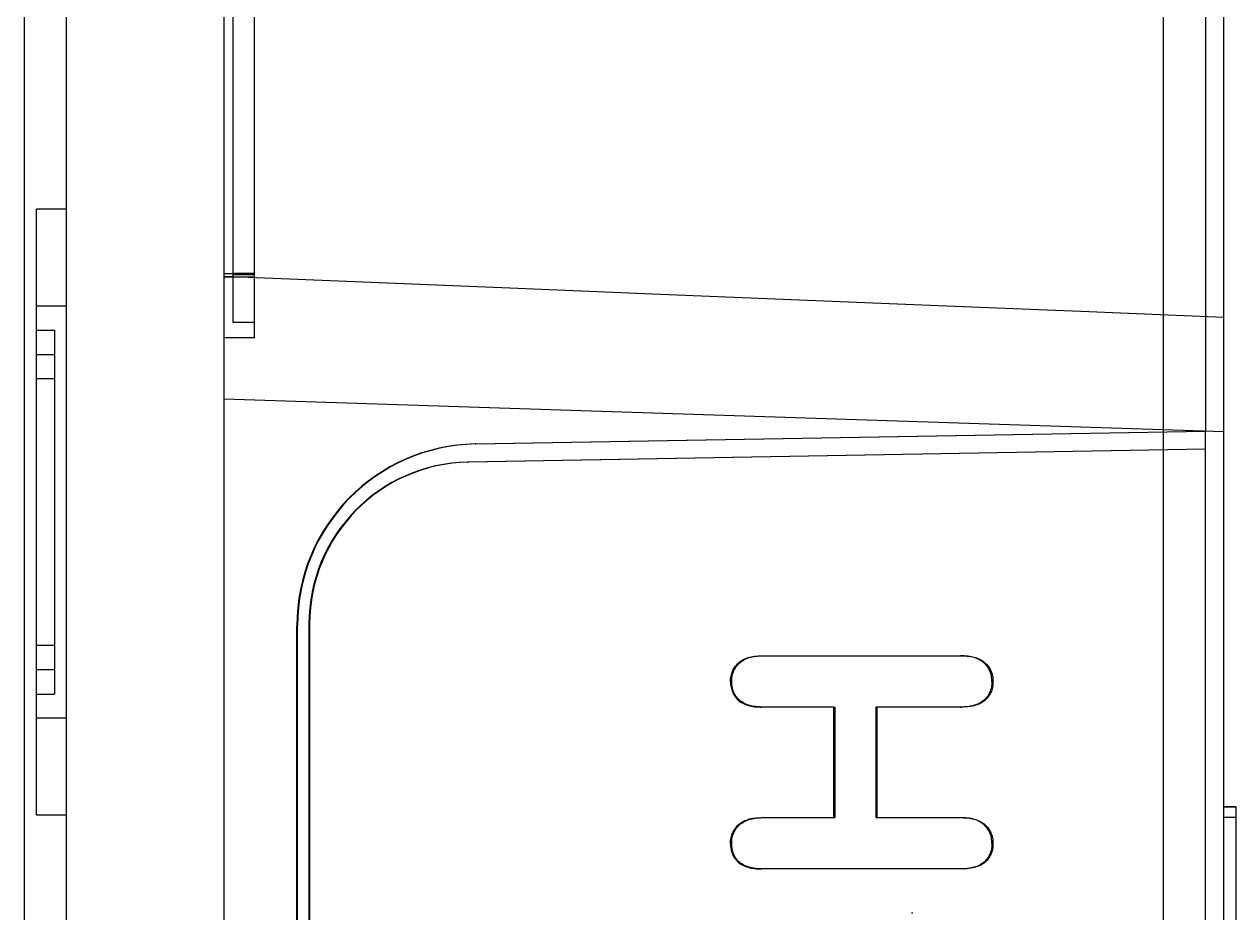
# Model space of a CAD drawing. Extents: x 0 to 203, y 0 to 348.
# Drawn here: x 3.64 to 23.57, y 248.13 to 262.74 of the extents above; entities that cross this region are included whole.
import ezdxf

# ---------------------------------------------------------------- set-up
doc = ezdxf.new("R2010")
doc.units = 0
doc.layers.add('-15N-THT. THIẾT BỊ ĐÓNG MỞ', color=40, linetype='CONTINUOUS')

# ---------------------------------------------------------------- blocks, each defined once
blk = doc.blocks.new('06 - N - SC VSD CHIẾU HÔNG ATV630U07~55N4')
at = {"layer": '-15N-THT. THIẾT BỊ ĐÓNG MỞ'}
for p, q in [((-180.622, 153.859), (-180.622, -97.221)), ((-179.625, 27.912), (-179.625, 146.073)), ((-196.072, 15.887), (-196.072, 144.034)), ((-199.362, 143.105), (-199.362, 30.912)), ((-179.924, 143.021), (-179.924, 82.048)), ((-198.664, 31.582), (-198.664, 142.543)), ((-195.574, 83.586), (-195.574, 126.448)), ((-195.923, 83.835), (-195.923, 126.198)), ((-199.162, 84.106), (-199.162, 85.701)), ((-198.664, 85.701), (-199.162, 85.701)), ((-199.162, 85.701), (-199.162, 85.701)), ((-195.574, 84.633), (-196.072, 84.633)), ((-191.373, 84.4), (-196.072, 84.593)), ((-195.574, 84.583), (-196.072, 84.583)), ((-195.574, 84.641), (-195.923, 84.641)), ((-195.574, 84.62), (-195.923, 84.62)), ((-189.024, 84.304), (-191.373, 84.4)), ((-184.324, 84.112), (-189.024, 84.304)), ((-198.664, 84.106), (-199.162, 84.106)), ((-198.664, 84.106), (-199.162, 84.106)), ((-199.162, 77.327), (-199.162, 84.106)), ((-181.975, 84.015), (-184.324, 84.112)), ((-179.625, 83.919), (-181.975, 84.015)), ((-195.923, 83.835), (-195.923, 83.835)), ((-195.574, 83.835), (-195.923, 83.835)), ((-195.574, 83.835), (-195.574, 83.835)), ((-199.162, 83.707), (-199.162, 83.707)), ((-199.162, 83.707), (-198.863, 83.707)), ((-198.863, 83.707), (-198.863, 83.707)), ((-198.863, 83.707), (-198.863, 77.726)), ((-196.072, 83.586), (-196.072, 83.586)), ((-195.574, 83.586), (-196.072, 83.586)), ((-195.574, 83.586), (-195.574, 83.586)), ((-199.162, 83.308), (-199.162, 83.308)), ((-199.162, 83.308), (-198.863, 83.308)), ((-198.863, 83.308), (-198.863, 83.308)), ((-198.863, 82.909), (-199.162, 82.909)), ((-179.625, 82.035), (-196.072, 82.572)), ((-191.942, 81.838), (-179.924, 82.048)), ((-191.93, 81.838), (-179.924, 82.047)), ((-179.924, 82.048), (-179.924, 82.047)), ((-179.924, 58.852), (-179.924, 82.047)), ((-179.625, 82.035), (-179.625, 82.035)), ((-179.924, 81.75), (-192.063, 81.538)), ((-179.924, 81.75), (-192.051, 81.538)), ((-191.942, 81.838), (-191.93, 81.838)), ((-192.063, 81.538), (-192.051, 81.538)), ((-194.865, 78.849), (-194.876, 78.849)), ((-194.876, 61.996), (-194.876, 78.849)), ((-194.865, 61.996), (-194.865, 78.849)), ((-194.677, 78.877), (-194.677, 62.039)), ((-194.665, 78.877), (-194.677, 78.877)), ((-194.665, 78.877), (-194.665, 62.039)), ((-198.863, 78.524), (-199.162, 78.524)), ((-187.371, 78.344), (-187.344, 78.348)), ((-187.356, 78.344), (-187.328, 78.348)), ((-187.344, 78.348), (-187.315, 78.351)), ((-187.328, 78.348), (-187.299, 78.351)), ((-187.315, 78.351), (-187.287, 78.353)), ((-187.299, 78.351), (-187.27, 78.353)), ((-187.287, 78.353), (-187.258, 78.355)), ((-187.27, 78.353), (-187.24, 78.355)), ((-187.258, 78.355), (-187.229, 78.355)), ((-187.24, 78.355), (-187.21, 78.355)), ((-187.229, 78.355), (-183.934, 78.355)), ((-183.924, 78.355), (-183.953, 78.355)), ((-183.934, 78.355), (-183.904, 78.355)), ((-183.895, 78.353), (-183.924, 78.355)), ((-183.904, 78.355), (-183.873, 78.353)), ((-183.866, 78.351), (-183.895, 78.353)), ((-183.873, 78.353), (-183.844, 78.351)), ((-183.837, 78.348), (-183.866, 78.351)), ((-183.844, 78.351), (-183.815, 78.348)), ((-183.809, 78.344), (-183.837, 78.348)), ((-183.815, 78.348), (-183.786, 78.344)), ((-187.683, 78.148), (-187.671, 78.167)), ((-187.671, 78.167), (-187.658, 78.185)), ((-187.664, 78.148), (-187.652, 78.167)), ((-187.658, 78.185), (-187.644, 78.203)), ((-187.652, 78.167), (-187.639, 78.185)), ((-187.644, 78.203), (-187.628, 78.22)), ((-187.639, 78.185), (-187.625, 78.203)), ((-187.628, 78.22), (-187.612, 78.236)), ((-187.625, 78.203), (-187.609, 78.22)), ((-187.612, 78.236), (-187.593, 78.253)), ((-187.612, 78.236), (-187.593, 78.236)), ((-187.609, 78.22), (-187.593, 78.236)), ((-187.593, 78.253), (-187.572, 78.268)), ((-187.593, 78.236), (-187.574, 78.252)), ((-187.574, 78.252), (-187.554, 78.267)), ((-187.572, 78.268), (-187.55, 78.282)), ((-187.554, 78.267), (-187.532, 78.281)), ((-187.55, 78.282), (-187.527, 78.295)), ((-187.532, 78.281), (-187.51, 78.294)), ((-187.527, 78.295), (-187.503, 78.306)), ((-187.51, 78.294), (-187.486, 78.305)), ((-187.503, 78.306), (-187.478, 78.317)), ((-187.486, 78.305), (-187.462, 78.315)), ((-187.478, 78.317), (-187.452, 78.325)), ((-187.462, 78.315), (-187.437, 78.324)), ((-187.452, 78.325), (-187.426, 78.333)), ((-187.437, 78.324), (-187.41, 78.332)), ((-187.426, 78.333), (-187.399, 78.339)), ((-187.41, 78.332), (-187.384, 78.338)), ((-187.399, 78.339), (-187.371, 78.344)), ((-187.384, 78.338), (-187.356, 78.344)), ((-183.782, 78.339), (-183.809, 78.344)), ((-183.786, 78.344), (-183.759, 78.338)), ((-183.755, 78.333), (-183.782, 78.339)), ((-183.759, 78.338), (-183.731, 78.332)), ((-183.728, 78.325), (-183.755, 78.333)), ((-183.731, 78.332), (-183.705, 78.324)), ((-183.702, 78.317), (-183.728, 78.325)), ((-183.705, 78.324), (-183.68, 78.315)), ((-183.677, 78.307), (-183.702, 78.317)), ((-183.68, 78.315), (-183.655, 78.305)), ((-183.653, 78.295), (-183.677, 78.307)), ((-183.655, 78.305), (-183.631, 78.294)), ((-183.63, 78.282), (-183.653, 78.295)), ((-183.631, 78.294), (-183.609, 78.281)), ((-183.608, 78.268), (-183.63, 78.282)), ((-183.609, 78.281), (-183.587, 78.268)), ((-183.587, 78.253), (-183.608, 78.268)), ((-183.587, 78.268), (-183.567, 78.252)), ((-183.567, 78.236), (-183.587, 78.253)), ((-183.567, 78.252), (-183.548, 78.236)), ((-183.551, 78.22), (-183.567, 78.236)), ((-183.567, 78.236), (-183.548, 78.236)), ((-183.536, 78.203), (-183.551, 78.22)), ((-183.548, 78.236), (-183.535, 78.223)), ((-183.521, 78.185), (-183.536, 78.203)), ((-183.535, 78.223), (-183.523, 78.21)), ((-183.523, 78.21), (-183.511, 78.196)), ((-183.508, 78.167), (-183.521, 78.185)), ((-183.511, 78.196), (-183.5, 78.182)), ((-183.496, 78.148), (-183.508, 78.167)), ((-183.5, 78.182), (-183.49, 78.168)), ((-183.49, 78.168), (-183.48, 78.153)), ((-183.48, 78.153), (-183.471, 78.138)), ((-199.162, 78.125), (-199.162, 78.125)), ((-198.863, 78.125), (-199.162, 78.125)), ((-198.863, 78.125), (-198.863, 78.125)), ((-187.74, 77.929), (-187.739, 77.953)), ((-187.739, 77.953), (-187.738, 77.976)), ((-187.738, 77.976), (-187.735, 77.999)), ((-187.735, 77.999), (-187.731, 78.022)), ((-187.731, 78.022), (-187.726, 78.044)), ((-187.726, 78.044), (-187.72, 78.066)), ((-187.72, 78.066), (-187.713, 78.087)), ((-187.72, 77.953), (-187.718, 77.976)), ((-187.72, 77.929), (-187.72, 77.953)), ((-187.718, 77.976), (-187.716, 78)), ((-187.716, 78), (-187.712, 78.022)), ((-187.713, 78.087), (-187.704, 78.108)), ((-187.712, 78.022), (-187.707, 78.045)), ((-187.707, 78.045), (-187.701, 78.067)), ((-187.704, 78.108), (-187.694, 78.129)), ((-187.701, 78.067), (-187.693, 78.088)), ((-187.694, 78.129), (-187.683, 78.148)), ((-187.693, 78.088), (-187.685, 78.109)), ((-187.685, 78.109), (-187.675, 78.129)), ((-187.675, 78.129), (-187.664, 78.148)), ((-183.485, 78.128), (-183.496, 78.148)), ((-183.475, 78.108), (-183.485, 78.128)), ((-183.467, 78.087), (-183.475, 78.108)), ((-183.471, 78.138), (-183.463, 78.122)), ((-183.459, 78.066), (-183.467, 78.087)), ((-183.463, 78.122), (-183.455, 78.106)), ((-183.453, 78.044), (-183.459, 78.066)), ((-183.455, 78.106), (-183.449, 78.09)), ((-183.448, 78.021), (-183.453, 78.044)), ((-183.449, 78.09), (-183.443, 78.073)), ((-183.444, 77.999), (-183.448, 78.021)), ((-183.442, 77.976), (-183.444, 77.999)), ((-183.443, 78.073), (-183.437, 78.056)), ((-183.44, 77.953), (-183.442, 77.976)), ((-183.44, 77.929), (-183.44, 77.953)), ((-183.437, 78.056), (-183.433, 78.039)), ((-183.433, 78.039), (-183.429, 78.021)), ((-183.429, 78.021), (-183.426, 78.003)), ((-183.426, 78.003), (-183.424, 77.985)), ((-183.424, 77.985), (-183.422, 77.967)), ((-183.422, 77.967), (-183.421, 77.948)), ((-187.74, 77.929), (-187.739, 77.906)), ((-187.74, 77.929), (-187.72, 77.929)), ((-187.739, 77.906), (-187.738, 77.883)), ((-187.738, 77.883), (-187.735, 77.86)), ((-187.735, 77.86), (-187.731, 77.838)), ((-187.731, 77.838), (-187.726, 77.815)), ((-187.726, 77.815), (-187.72, 77.793)), ((-187.72, 77.911), (-187.72, 77.929)), ((-187.719, 77.892), (-187.72, 77.911)), ((-187.72, 77.793), (-187.713, 77.772)), ((-187.718, 77.874), (-187.719, 77.892)), ((-187.715, 77.856), (-187.718, 77.874)), ((-187.712, 77.838), (-187.715, 77.856)), ((-187.713, 77.772), (-187.704, 77.751)), ((-187.708, 77.82), (-187.712, 77.838)), ((-187.704, 77.803), (-187.708, 77.82)), ((-187.699, 77.786), (-187.704, 77.803)), ((-187.704, 77.751), (-187.695, 77.731)), ((-187.693, 77.77), (-187.699, 77.786)), ((-187.686, 77.753), (-187.693, 77.77)), ((-187.678, 77.737), (-187.686, 77.753)), ((-183.476, 77.75), (-183.485, 77.73)), ((-183.467, 77.771), (-183.476, 77.75)), ((-183.46, 77.793), (-183.467, 77.771)), ((-183.453, 77.815), (-183.46, 77.793)), ((-183.448, 77.77), (-183.457, 77.75)), ((-183.448, 77.837), (-183.453, 77.815)), ((-183.444, 77.86), (-183.448, 77.837)), ((-183.441, 77.792), (-183.448, 77.77)), ((-183.442, 77.883), (-183.444, 77.86)), ((-183.44, 77.906), (-183.442, 77.883)), ((-183.435, 77.813), (-183.441, 77.792)), ((-183.44, 77.929), (-183.44, 77.906)), ((-183.44, 77.929), (-183.421, 77.929)), ((-183.429, 77.836), (-183.435, 77.813)), ((-183.426, 77.859), (-183.429, 77.836)), ((-183.423, 77.882), (-183.426, 77.859)), ((-183.421, 77.905), (-183.423, 77.882)), ((-183.421, 77.948), (-183.421, 77.929)), ((-183.421, 77.929), (-183.421, 77.905)), ((-199.162, 77.726), (-199.162, 77.726)), ((-199.162, 77.726), (-198.863, 77.726)), ((-198.863, 77.726), (-198.863, 77.726)), ((-187.695, 77.731), (-187.684, 77.712)), ((-187.684, 77.712), (-187.671, 77.693)), ((-187.67, 77.722), (-187.678, 77.737)), ((-187.671, 77.693), (-187.658, 77.675)), ((-187.661, 77.707), (-187.67, 77.722)), ((-187.652, 77.692), (-187.661, 77.707)), ((-187.658, 77.675), (-187.644, 77.658)), ((-187.641, 77.678), (-187.652, 77.692)), ((-187.644, 77.658), (-187.628, 77.641)), ((-187.63, 77.664), (-187.641, 77.678)), ((-187.618, 77.651), (-187.63, 77.664)), ((-187.628, 77.641), (-187.612, 77.626)), ((-187.606, 77.638), (-187.618, 77.651)), ((-187.612, 77.626), (-187.592, 77.609)), ((-187.612, 77.626), (-187.593, 77.626)), ((-187.593, 77.626), (-187.606, 77.638)), ((-187.574, 77.61), (-187.593, 77.626)), ((-187.592, 77.609), (-187.572, 77.594)), ((-187.554, 77.595), (-187.574, 77.61)), ((-187.572, 77.594), (-187.55, 77.581)), ((-187.532, 77.582), (-187.554, 77.595)), ((-187.55, 77.581), (-187.526, 77.569)), ((-187.51, 77.57), (-187.532, 77.582)), ((-187.526, 77.569), (-187.502, 77.558)), ((-187.486, 77.559), (-187.51, 77.57)), ((-187.502, 77.558), (-187.477, 77.548)), ((-187.462, 77.549), (-187.486, 77.559)), ((-183.678, 77.558), (-183.703, 77.548)), ((-183.656, 77.559), (-183.681, 77.549)), ((-183.654, 77.568), (-183.678, 77.558)), ((-183.632, 77.57), (-183.656, 77.559)), ((-183.63, 77.581), (-183.654, 77.568)), ((-183.609, 77.582), (-183.632, 77.57)), ((-183.608, 77.594), (-183.63, 77.581)), ((-183.588, 77.595), (-183.609, 77.582)), ((-183.587, 77.609), (-183.608, 77.594)), ((-183.567, 77.61), (-183.588, 77.595)), ((-183.567, 77.626), (-183.587, 77.609)), ((-183.551, 77.641), (-183.567, 77.626)), ((-183.548, 77.626), (-183.567, 77.61)), ((-183.567, 77.626), (-183.548, 77.626)), ((-183.536, 77.657), (-183.551, 77.641)), ((-183.532, 77.641), (-183.548, 77.626)), ((-183.522, 77.674), (-183.536, 77.657)), ((-183.517, 77.657), (-183.532, 77.641)), ((-183.508, 77.692), (-183.522, 77.674)), ((-183.503, 77.674), (-183.517, 77.657)), ((-183.496, 77.711), (-183.508, 77.692)), ((-183.49, 77.692), (-183.503, 77.674)), ((-183.485, 77.73), (-183.496, 77.711)), ((-183.477, 77.71), (-183.49, 77.692)), ((-183.467, 77.73), (-183.477, 77.71)), ((-183.457, 77.75), (-183.467, 77.73)), ((-187.477, 77.548), (-187.452, 77.54)), ((-187.436, 77.541), (-187.462, 77.549)), ((-187.452, 77.54), (-187.425, 77.533)), ((-187.41, 77.534), (-187.436, 77.541)), ((-187.425, 77.533), (-187.398, 77.527)), ((-187.383, 77.528), (-187.41, 77.534)), ((-187.398, 77.527), (-187.371, 77.522)), ((-187.356, 77.523), (-187.383, 77.528)), ((-187.371, 77.522), (-187.343, 77.518)), ((-187.328, 77.519), (-187.356, 77.523)), ((-187.343, 77.518), (-187.315, 77.516)), ((-187.299, 77.516), (-187.328, 77.519)), ((-187.315, 77.516), (-187.287, 77.514)), ((-187.27, 77.514), (-187.299, 77.516)), ((-187.287, 77.514), (-187.258, 77.512)), ((-187.24, 77.512), (-187.27, 77.514)), ((-187.258, 77.512), (-187.229, 77.512)), ((-187.21, 77.512), (-187.24, 77.512)), ((-186.038, 77.512), (-187.229, 77.512)), ((-186.038, 75.693), (-186.038, 77.512)), ((-186.038, 77.512), (-186.019, 77.512)), ((-186.019, 75.693), (-186.019, 77.512)), ((-183.953, 77.512), (-185.351, 77.512)), ((-185.351, 77.512), (-185.351, 75.693)), ((-185.332, 77.512), (-185.332, 75.693)), ((-183.924, 77.512), (-183.953, 77.512)), ((-183.953, 77.512), (-183.934, 77.512)), ((-183.904, 77.512), (-183.934, 77.512)), ((-183.895, 77.514), (-183.924, 77.512)), ((-183.874, 77.514), (-183.904, 77.512)), ((-183.867, 77.516), (-183.895, 77.514)), ((-183.845, 77.516), (-183.874, 77.514)), ((-183.838, 77.518), (-183.867, 77.516)), ((-183.816, 77.519), (-183.845, 77.516)), ((-183.81, 77.522), (-183.838, 77.518)), ((-183.788, 77.523), (-183.816, 77.519)), ((-183.783, 77.527), (-183.81, 77.522)), ((-183.76, 77.528), (-183.788, 77.523)), ((-183.756, 77.533), (-183.783, 77.527)), ((-183.733, 77.534), (-183.76, 77.528)), ((-183.729, 77.54), (-183.756, 77.533)), ((-183.706, 77.541), (-183.733, 77.534)), ((-183.703, 77.548), (-183.729, 77.54)), ((-183.681, 77.549), (-183.706, 77.541)), ((-198.664, 77.327), (-199.162, 77.327)), ((-199.162, 75.732), (-199.162, 77.327)), ((-179.625, 75.876), (-179.426, 75.876)), ((-179.625, 75.871), (-179.426, 75.871)), ((-179.426, 75.876), (-179.426, 73.458)), ((-198.664, 75.732), (-199.162, 75.732)), ((-199.162, 75.732), (-199.162, 75.732)), ((-187.644, 75.541), (-187.628, 75.558)), ((-187.628, 75.558), (-187.612, 75.574)), ((-187.625, 75.541), (-187.609, 75.558)), ((-187.612, 75.574), (-187.593, 75.591)), ((-187.612, 75.574), (-187.593, 75.574)), ((-187.609, 75.558), (-187.593, 75.574)), ((-187.593, 75.591), (-187.572, 75.606)), ((-187.593, 75.574), (-187.574, 75.59)), ((-187.574, 75.59), (-187.554, 75.605)), ((-187.572, 75.606), (-187.55, 75.62)), ((-187.554, 75.605), (-187.532, 75.619)), ((-187.55, 75.62), (-187.527, 75.633)), ((-187.532, 75.619), (-187.51, 75.632)), ((-187.527, 75.633), (-187.503, 75.644)), ((-187.51, 75.632), (-187.486, 75.643)), ((-187.503, 75.644), (-187.478, 75.654)), ((-187.486, 75.643), (-187.462, 75.653)), ((-187.478, 75.654), (-187.452, 75.663)), ((-187.462, 75.653), (-187.437, 75.662)), ((-187.452, 75.663), (-187.426, 75.671)), ((-187.437, 75.662), (-187.41, 75.67)), ((-187.426, 75.671), (-187.399, 75.677)), ((-187.41, 75.67), (-187.384, 75.676)), ((-187.399, 75.677), (-187.371, 75.682)), ((-187.384, 75.676), (-187.356, 75.681)), ((-187.371, 75.682), (-187.344, 75.686)), ((-187.356, 75.681), (-187.328, 75.686)), ((-187.344, 75.686), (-187.315, 75.689)), ((-187.328, 75.686), (-187.299, 75.689)), ((-187.315, 75.689), (-187.287, 75.691)), ((-187.299, 75.689), (-187.27, 75.691)), ((-187.287, 75.691), (-187.258, 75.692)), ((-187.27, 75.691), (-187.24, 75.692)), ((-187.258, 75.692), (-187.229, 75.693)), ((-187.24, 75.692), (-187.21, 75.693)), ((-187.229, 75.693), (-186.038, 75.693)), ((-186.038, 75.693), (-186.019, 75.693)), ((-185.351, 75.693), (-183.953, 75.693)), ((-183.924, 75.692), (-183.953, 75.693)), ((-183.953, 75.693), (-183.934, 75.693)), ((-183.934, 75.693), (-183.904, 75.692)), ((-183.895, 75.691), (-183.924, 75.692)), ((-183.904, 75.692), (-183.873, 75.691)), ((-183.866, 75.689), (-183.895, 75.691)), ((-183.873, 75.691), (-183.844, 75.689)), ((-183.837, 75.686), (-183.866, 75.689)), ((-183.844, 75.689), (-183.815, 75.686)), ((-183.809, 75.682), (-183.837, 75.686)), ((-183.815, 75.686), (-183.786, 75.681)), ((-183.782, 75.677), (-183.809, 75.682)), ((-183.786, 75.681), (-183.759, 75.676)), ((-183.755, 75.671), (-183.782, 75.677)), ((-183.759, 75.676), (-183.731, 75.67)), ((-183.728, 75.663), (-183.755, 75.671)), ((-183.731, 75.67), (-183.705, 75.662)), ((-183.702, 75.655), (-183.728, 75.663)), ((-183.705, 75.662), (-183.68, 75.653)), ((-183.677, 75.645), (-183.702, 75.655)), ((-183.68, 75.653), (-183.655, 75.643)), ((-183.653, 75.633), (-183.677, 75.645)), ((-183.655, 75.643), (-183.631, 75.632)), ((-183.63, 75.62), (-183.653, 75.633)), ((-183.631, 75.632), (-183.609, 75.619)), ((-183.608, 75.606), (-183.63, 75.62)), ((-183.609, 75.619), (-183.587, 75.605)), ((-183.587, 75.591), (-183.608, 75.606)), ((-183.587, 75.605), (-183.567, 75.59)), ((-183.567, 75.574), (-183.587, 75.591)), ((-183.567, 75.59), (-183.548, 75.574)), ((-183.551, 75.558), (-183.567, 75.574)), ((-183.567, 75.574), (-183.548, 75.574)), ((-183.536, 75.541), (-183.551, 75.558)), ((-183.548, 75.574), (-183.535, 75.561)), ((-183.535, 75.561), (-183.523, 75.548)), ((-179.625, 75.703), (-179.426, 75.703)), ((-179.426, 75.697), (-179.625, 75.697)), ((-187.735, 75.337), (-187.731, 75.359)), ((-187.731, 75.359), (-187.726, 75.382)), ((-187.726, 75.382), (-187.72, 75.404)), ((-187.72, 75.404), (-187.713, 75.425)), ((-187.716, 75.337), (-187.712, 75.36)), ((-187.713, 75.425), (-187.704, 75.446)), ((-187.712, 75.36), (-187.707, 75.383)), ((-187.707, 75.383), (-187.701, 75.404)), ((-187.704, 75.446), (-187.694, 75.467)), ((-187.701, 75.404), (-187.693, 75.426)), ((-187.694, 75.467), (-187.683, 75.486)), ((-187.693, 75.426), (-187.685, 75.446)), ((-187.685, 75.446), (-187.675, 75.467)), ((-187.683, 75.486), (-187.671, 75.505)), ((-187.675, 75.467), (-187.664, 75.486)), ((-187.671, 75.505), (-187.658, 75.523)), ((-187.664, 75.486), (-187.652, 75.505)), ((-187.658, 75.523), (-187.644, 75.541)), ((-187.652, 75.505), (-187.639, 75.523)), ((-187.639, 75.523), (-187.625, 75.541)), ((-183.521, 75.523), (-183.536, 75.541)), ((-183.523, 75.548), (-183.511, 75.534)), ((-183.508, 75.505), (-183.521, 75.523)), ((-183.511, 75.534), (-183.5, 75.52)), ((-183.496, 75.486), (-183.508, 75.505)), ((-183.5, 75.52), (-183.49, 75.506)), ((-183.485, 75.466), (-183.496, 75.486)), ((-183.49, 75.506), (-183.48, 75.491)), ((-183.475, 75.446), (-183.485, 75.466)), ((-183.48, 75.491), (-183.471, 75.476)), ((-183.467, 75.425), (-183.475, 75.446)), ((-183.471, 75.476), (-183.463, 75.46)), ((-183.459, 75.404), (-183.467, 75.425)), ((-183.463, 75.46), (-183.455, 75.444)), ((-183.453, 75.382), (-183.459, 75.404)), ((-183.455, 75.444), (-183.449, 75.428)), ((-183.448, 75.359), (-183.453, 75.382)), ((-183.449, 75.428), (-183.443, 75.411)), ((-183.444, 75.337), (-183.448, 75.359)), ((-183.443, 75.411), (-183.437, 75.394)), ((-183.437, 75.394), (-183.433, 75.376)), ((-183.433, 75.376), (-183.429, 75.359)), ((-183.429, 75.359), (-183.426, 75.341)), ((-187.74, 75.267), (-187.739, 75.29)), ((-187.74, 75.267), (-187.739, 75.243)), ((-187.74, 75.267), (-187.72, 75.267)), ((-187.739, 75.29), (-187.738, 75.314)), ((-187.739, 75.243), (-187.738, 75.22)), ((-187.738, 75.314), (-187.735, 75.337)), ((-187.738, 75.22), (-187.735, 75.197)), ((-187.735, 75.197), (-187.731, 75.174)), ((-187.731, 75.174), (-187.727, 75.151)), ((-187.72, 75.291), (-187.718, 75.314)), ((-187.72, 75.267), (-187.72, 75.291)), ((-187.72, 75.248), (-187.72, 75.267)), ((-187.719, 75.229), (-187.72, 75.248)), ((-187.718, 75.21), (-187.719, 75.229)), ((-187.718, 75.314), (-187.716, 75.337)), ((-187.715, 75.192), (-187.718, 75.21)), ((-187.712, 75.174), (-187.715, 75.192)), ((-187.709, 75.156), (-187.712, 75.174)), ((-183.448, 75.175), (-183.453, 75.152)), ((-183.444, 75.198), (-183.448, 75.175)), ((-183.442, 75.314), (-183.444, 75.337)), ((-183.442, 75.221), (-183.444, 75.198)), ((-183.44, 75.29), (-183.442, 75.314)), ((-183.44, 75.244), (-183.442, 75.221)), ((-183.44, 75.267), (-183.44, 75.29)), ((-183.44, 75.267), (-183.44, 75.244)), ((-183.44, 75.267), (-183.421, 75.267)), ((-183.429, 75.174), (-183.435, 75.151)), ((-183.426, 75.196), (-183.429, 75.174)), ((-183.426, 75.341), (-183.424, 75.323)), ((-183.423, 75.22), (-183.426, 75.196)), ((-183.424, 75.323), (-183.422, 75.304)), ((-183.421, 75.243), (-183.423, 75.22)), ((-183.422, 75.304), (-183.421, 75.286)), ((-183.421, 75.286), (-183.421, 75.267)), ((-183.421, 75.267), (-183.421, 75.243)), ((-187.727, 75.151), (-187.721, 75.129)), ((-187.721, 75.129), (-187.713, 75.107)), ((-187.713, 75.107), (-187.705, 75.086)), ((-187.704, 75.138), (-187.709, 75.156)), ((-187.705, 75.086), (-187.695, 75.066)), ((-187.699, 75.121), (-187.704, 75.138)), ((-187.693, 75.104), (-187.699, 75.121)), ((-187.695, 75.066), (-187.684, 75.046)), ((-187.686, 75.088), (-187.693, 75.104)), ((-187.679, 75.072), (-187.686, 75.088)), ((-187.684, 75.046), (-187.672, 75.027)), ((-187.671, 75.056), (-187.679, 75.072)), ((-187.672, 75.027), (-187.659, 75.009)), ((-187.662, 75.041), (-187.671, 75.056)), ((-187.652, 75.026), (-187.662, 75.041)), ((-187.659, 75.009), (-187.644, 74.992)), ((-187.642, 75.012), (-187.652, 75.026)), ((-187.644, 74.992), (-187.629, 74.976)), ((-187.631, 74.998), (-187.642, 75.012)), ((-187.619, 74.985), (-187.631, 74.998)), ((-187.629, 74.976), (-187.612, 74.961)), ((-187.606, 74.973), (-187.619, 74.985)), ((-187.612, 74.961), (-187.592, 74.945)), ((-187.612, 74.961), (-187.593, 74.961)), ((-187.593, 74.961), (-187.606, 74.973)), ((-187.574, 74.945), (-187.593, 74.961)), ((-183.567, 74.963), (-183.587, 74.947)), ((-183.551, 74.979), (-183.567, 74.963)), ((-183.548, 74.963), (-183.567, 74.947)), ((-183.567, 74.963), (-183.548, 74.963)), ((-183.536, 74.995), (-183.551, 74.979)), ((-183.532, 74.979), (-183.548, 74.963)), ((-183.522, 75.012), (-183.536, 74.995)), ((-183.517, 74.995), (-183.532, 74.979)), ((-183.508, 75.03), (-183.522, 75.012)), ((-183.503, 75.012), (-183.517, 74.995)), ((-183.496, 75.049), (-183.508, 75.03)), ((-183.49, 75.03), (-183.503, 75.012)), ((-183.485, 75.068), (-183.496, 75.049)), ((-183.477, 75.048), (-183.49, 75.03)), ((-183.476, 75.088), (-183.485, 75.068)), ((-183.467, 75.068), (-183.477, 75.048)), ((-183.467, 75.109), (-183.476, 75.088)), ((-183.46, 75.131), (-183.467, 75.109)), ((-183.457, 75.088), (-183.467, 75.068)), ((-183.453, 75.152), (-183.46, 75.131)), ((-183.448, 75.108), (-183.457, 75.088)), ((-183.441, 75.129), (-183.448, 75.108)), ((-183.435, 75.151), (-183.441, 75.129)), ((-187.592, 74.945), (-187.571, 74.93)), ((-187.553, 74.931), (-187.574, 74.945)), ((-187.571, 74.93), (-187.549, 74.917)), ((-187.532, 74.918), (-187.553, 74.931)), ((-187.549, 74.917), (-187.526, 74.905)), ((-187.509, 74.906), (-187.532, 74.918)), ((-187.526, 74.905), (-187.502, 74.895)), ((-187.486, 74.896), (-187.509, 74.906)), ((-187.502, 74.895), (-187.477, 74.885)), ((-187.461, 74.887), (-187.486, 74.896)), ((-187.477, 74.885), (-187.451, 74.877)), ((-187.436, 74.878), (-187.461, 74.887)), ((-187.451, 74.877), (-187.425, 74.87)), ((-187.41, 74.871), (-187.436, 74.878)), ((-187.425, 74.87), (-187.398, 74.865)), ((-187.383, 74.865), (-187.41, 74.871)), ((-187.398, 74.865), (-187.371, 74.86)), ((-187.355, 74.861), (-187.383, 74.865)), ((-187.371, 74.86), (-187.343, 74.856)), ((-187.327, 74.857), (-187.355, 74.861)), ((-187.343, 74.856), (-187.315, 74.853)), ((-187.299, 74.854), (-187.327, 74.857)), ((-187.315, 74.853), (-187.287, 74.851)), ((-187.269, 74.852), (-187.299, 74.854)), ((-187.287, 74.851), (-187.258, 74.85)), ((-187.24, 74.85), (-187.269, 74.852)), ((-187.258, 74.85), (-187.229, 74.85)), ((-187.21, 74.85), (-187.24, 74.85)), ((-183.934, 74.85), (-187.229, 74.85)), ((-183.924, 74.85), (-183.953, 74.85)), ((-183.904, 74.85), (-183.934, 74.85)), ((-183.895, 74.851), (-183.924, 74.85)), ((-183.874, 74.852), (-183.904, 74.85)), ((-183.867, 74.853), (-183.895, 74.851)), ((-183.845, 74.854), (-183.874, 74.852)), ((-183.838, 74.856), (-183.867, 74.853)), ((-183.816, 74.857), (-183.845, 74.854)), ((-183.81, 74.86), (-183.838, 74.856)), ((-183.788, 74.861), (-183.816, 74.857)), ((-183.783, 74.865), (-183.81, 74.86)), ((-183.76, 74.866), (-183.788, 74.861)), ((-183.756, 74.871), (-183.783, 74.865)), ((-183.733, 74.872), (-183.76, 74.866)), ((-183.729, 74.878), (-183.756, 74.871)), ((-183.706, 74.879), (-183.733, 74.872)), ((-183.703, 74.886), (-183.729, 74.878)), ((-183.681, 74.887), (-183.706, 74.879)), ((-183.678, 74.896), (-183.703, 74.886)), ((-183.656, 74.897), (-183.681, 74.887)), ((-183.654, 74.906), (-183.678, 74.896)), ((-183.632, 74.907), (-183.656, 74.897)), ((-183.63, 74.919), (-183.654, 74.906)), ((-183.609, 74.919), (-183.632, 74.907)), ((-183.608, 74.932), (-183.63, 74.919)), ((-183.588, 74.933), (-183.609, 74.919)), ((-183.587, 74.947), (-183.608, 74.932)), ((-183.567, 74.947), (-183.588, 74.933)), ((-184.759, 74.129), (-184.739, 74.129))]:
    blk.add_line(p, q, dxfattribs=at)
for centre, major_axis, start_param, end_param in [((-191.889, 78.849), (0, 2.989), 0.017443, 1.570796), ((-191.878, 78.849), (0, 2.989), 0.017443, 1.570796), ((-192.017, 78.877), (0, -2.662), -3.12415, -1.570796), ((-192.005, 78.877), (0, 2.662), 0.017443, 1.570796)]:
    blk.add_ellipse(centre, major_axis=major_axis, ratio=0.999414, start_param=start_param, end_param=end_param, dxfattribs=at)

msp = doc.modelspace()

# ---------------------------------------------------------------- block references
msp.add_blockref('06 - N - SC VSD CHIẾU HÔNG ATV630U07~55N4', (203, 174))

doc.saveas('drawing.dxf')
